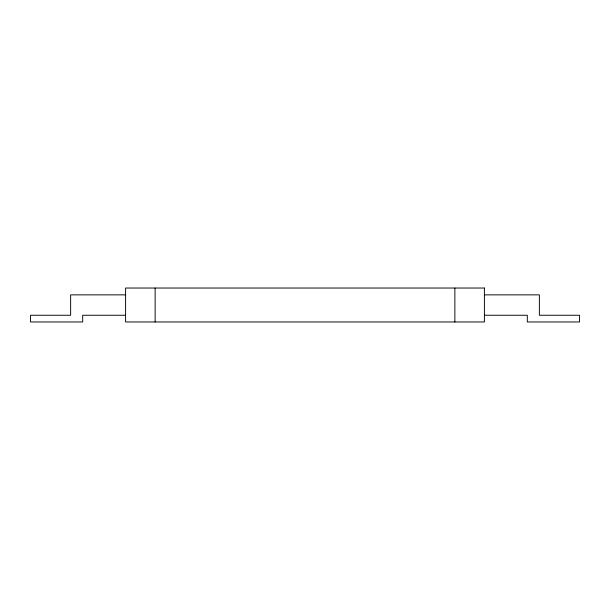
<?xml version="1.0" encoding="UTF-8"?>
<svg xmlns="http://www.w3.org/2000/svg" width="610" height="610" viewBox="0 0 610 610"><rect width="100%" height="100%" fill="white"/><g stroke="black" fill="none" stroke-linecap="round" stroke-linejoin="round"><path stroke-width="0.91" d="M125.591 294.866L70.63 294.866L70.63 315.256L30.5 315.256L30.5 321.966L82.685 321.966L82.685 315.256L125.591 315.256M484.409 294.866L539.37 294.866L539.37 315.256L579.5 315.256L579.5 321.966L527.314 321.966L527.314 315.256L484.409 315.256M454.862 288.034L454.862 321.966M155.138 288.034L155.138 321.966M484.409 288.034L125.591 288.034L125.591 321.966L484.409 321.966L484.409 288.034"/></g></svg>
